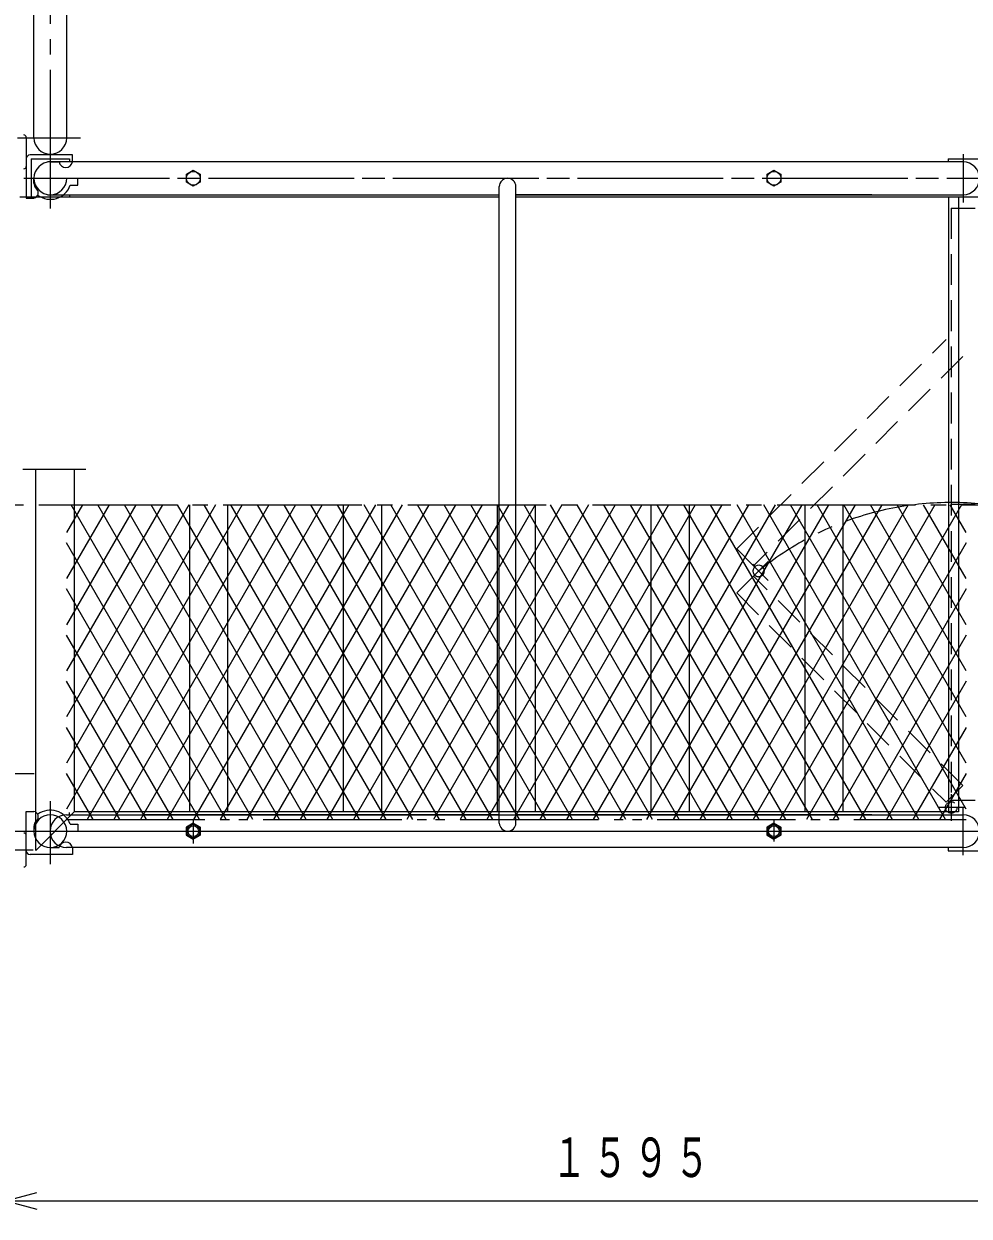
# Model space of a CAD drawing. Units: millimetres, scale not verified. Extents: x -7950 to 7710, y -5600 to 5443.
# Drawn here: x 340 to 1569, y 3072 to 4622 of the extents above; entities that cross this region are included whole.
import ezdxf

# ---------------------------------------------------------------- set-up
doc = ezdxf.new("R2010")
doc.units = ezdxf.units.MM
doc.header["$LTSCALE"] = 20
for name, pattern in [('CHAIN2', [12, 9, -1, 1, -1]), ('DASHED2', [3, 2, -1]), ('DOUBLE_CHAIN2', [12.8, 9, -1, 0.6, -0.6, 0.6, -1])]:
    doc.linetypes.add(name, pattern=pattern)
doc.layers.add('0-0_1', color=1, linetype='Continuous')
doc.layers.add('0-2_3', color=2, linetype='Continuous')
doc.styles.add('ＭＳ ゴシック', font='')
doc.styles.get('ＭＳ ゴシック').set_extended_font_data('MS Gothic')

# ---------------------------------------------------------------- blocks, each defined once
blk = doc.blocks.new('D33')
at = {"layer": '0-0_1', "color": 4}
for p, q in [((8726.84, 9011.62), (8726.84, 9539.73)), ((10322.14, 9516.73), (10322.14, 9011.62)), ((8726.84, 9031.62), (8766.84, 9042.34)), ((10322.14, 9031.62), (10282.14, 9042.34)), ((8726.84, 9031.62), (10322.14, 9031.62)), ((8726.84, 9031.62), (8766.84, 9020.9)), ((10322.14, 9031.62), (10282.14, 9020.9))]:
    blk.add_line(p, q, dxfattribs=at)
at = {"layer": '0-0_1', "color": 7, "insert": (9436.49, 9061.62), "char_height": 51.32, "attachment_point": 7, "style": 'ＭＳ ゴシック'}
blk.add_mtext('\\T1.17;\\W0.65;１５９５', dxfattribs=at)

msp = doc.modelspace()

# ---------------------------------------------------------------- linework, layer by layer
at = {"layer": '0-0_1', "color": 2, "linetype": 'CHAIN2'}
for p, q in [((374.57, 4382.16), (374.57, 4717.07)), ((331.76, 4473.93), (413.64, 4473.93)), ((1561.44, 4452.58), (1561.44, 4389.88)), ((340.09, 4421.23), (1592.79, 4421.23)), ((349.57, 4421.23), (1598.19, 4421.23)), ((-120.55, 3996.73), (3940.89, 3996.73)), ((1283.25, 3923.05), (1308, 3898.3)), ((1308, 3923.05), (1283.25, 3898.3)), ((1545.94, 3620.58), (1545.94, 3585.58)), ((374.57, 3529.43), (374.57, 3611.3)), ((1563.44, 3603.08), (1528.44, 3603.08)), ((1561.44, 3540.88), (1561.44, 3603.58)), ((560.49, 3587.23), (560.49, 3556.41)), ((1315.49, 3587.23), (1315.49, 3558.92)), ((293.07, 3572.23), (1598.19, 3572.23)), ((340.09, 3572.23), (1592.79, 3572.23)), ((355.49, 3572.23), (1605.49, 3572.23)), ((352.28, 3547.73), (-3356.96, 3547.73))]:
    msp.add_line(p, q, dxfattribs=at)
at = {"layer": '0-0_1'}
for p, q in [((353.22, 4473.93), (353.22, 4663.93)), ((395.92, 4473.93), (395.92, 4663.93)), ((343.22, 4474.48), (343.22, 4395.58)), ((349.57, 4446.73), (349.57, 4396.73)), ((1561.44, 4442.58), (371.44, 4442.58)), ((374.57, 4442.58), (385.85, 4442.58)), ((1541.84, 4446.73), (1591.84, 4446.73)), ((1541.84, 4446.73), (1541.84, 4442.58)), ((353.22, 4414.96), (353.22, 4421.23)), ((395.92, 4421.23), (410.41, 4421.23)), ((958.29, 4396.73), (334.72, 4396.73)), ((343.22, 4395.58), (353.22, 4395.58)), ((371.44, 4399.88), (958.29, 4399.88)), ((399.57, 4399.88), (399.57, 4396.73)), ((979.99, 4399.88), (1561.44, 4399.88)), ((1591.84, 4396.73), (979.99, 4396.73)), ((1555.49, 4396.73), (1555.49, 3597.23)), ((405.49, 4042.99), (405.49, 3597.23)), ((353.64, 3646.73), (-3304.51, 3646.73)), ((343.22, 3528.83), (343.22, 3597.88)), ((343.22, 3597.88), (353.22, 3597.88)), ((1555.49, 3597.23), (405.49, 3597.23)), ((395.49, 3593.58), (1561.44, 3593.58)), ((399.57, 3593.58), (399.57, 3596.73)), ((353.22, 3578.5), (353.22, 3572.23)), ((395.92, 3572.23), (410.41, 3572.23)), ((374.57, 3550.88), (385.85, 3550.88)), ((1561.44, 3550.88), (395.49, 3550.88))]:
    msp.add_line(p, q, dxfattribs=at)
at = {"layer": '0-0_1', "color": 2, "linetype": 'DASHED2'}
for p, q in [((411.07, 4396.73), (411.07, 4396.23)), ((415.57, 4396.73), (415.57, 4396.23)), ((1545.94, 4382.58), (1545.94, 3612.58)), ((1545.94, 4382.58), (1576.94, 4382.58)), ((1266.99, 3939.31), (1539.22, 4211.55)), ((1561.14, 4189.62), (1288.91, 3917.39)), ((1545.94, 3997.58), (1576.94, 3997.58)), ((1266.99, 3939.31), (1288.91, 3917.39)), ((1266.99, 3882.03), (1288.91, 3903.95)), ((1561.14, 3631.72), (1288.91, 3903.95)), ((1266.99, 3882.03), (1539.22, 3609.8)), ((1539.22, 3609.8), (1561.14, 3631.72)), ((1545.94, 3612.58), (1576.94, 3612.58))]:
    msp.add_line(p, q, dxfattribs=at)
at = {"layer": '0-0_1', "color": 2, "linetype": 'DOUBLE_CHAIN2'}
for p, q in [((338.83, 4042.99), (420.77, 4042.99)), ((395.49, 3587.23), (1565.49, 3587.23))]:
    msp.add_line(p, q, dxfattribs=at)
at = {"layer": '0-0_1', "color": 2}
for p, q in [((624.12, 3996.73), (395.49, 3600.73)), ((589.48, 3996.73), (395.49, 3660.73)), ((554.84, 3996.73), (395.49, 3720.73)), ((520.2, 3996.73), (395.49, 3780.73)), ((485.56, 3996.73), (395.49, 3840.73)), ((450.92, 3996.73), (395.49, 3900.73)), ((416.28, 3996.73), (395.49, 3960.73)), ((637.98, 3587.23), (401.55, 3996.73)), ((658.76, 3996.73), (422.34, 3587.23)), ((672.62, 3587.23), (436.2, 3996.73)), ((693.4, 3996.73), (456.98, 3587.23)), ((707.26, 3587.23), (470.84, 3996.73)), ((728.04, 3996.73), (491.62, 3587.23)), ((741.9, 3587.23), (505.48, 3996.73)), ((762.69, 3996.73), (526.26, 3587.23)), ((776.54, 3587.23), (540.12, 3996.73)), ((555.49, 3996.73), (555.49, 3597.23)), ((797.33, 3996.73), (560.9, 3587.23)), ((811.18, 3587.23), (574.76, 3996.73)), ((831.97, 3996.73), (595.54, 3587.23)), ((605.49, 3597.23), (605.49, 3996.73)), ((845.83, 3587.23), (609.4, 3996.73)), ((866.61, 3996.73), (630.18, 3587.23)), ((880.47, 3587.23), (644.04, 3996.73)), ((901.25, 3996.73), (664.83, 3587.23)), ((915.11, 3587.23), (678.68, 3996.73)), ((935.89, 3996.73), (699.47, 3587.23)), ((949.75, 3587.23), (713.32, 3996.73)), ((970.53, 3996.73), (734.11, 3587.23)), ((984.39, 3587.23), (747.96, 3996.73)), ((755.49, 3996.73), (755.49, 3597.23)), ((1005.17, 3996.73), (768.75, 3587.23)), ((1019.03, 3587.23), (782.61, 3996.73)), ((1039.81, 3996.73), (803.39, 3587.23)), ((805.49, 3597.23), (805.49, 3996.73)), ((1053.67, 3587.23), (817.25, 3996.73)), ((1074.46, 3996.73), (838.03, 3587.23)), ((1088.31, 3587.23), (851.89, 3996.73)), ((1109.1, 3996.73), (872.67, 3587.23)), ((1122.95, 3587.23), (886.53, 3996.73)), ((1143.74, 3996.73), (907.31, 3587.23)), ((1157.59, 3587.23), (921.17, 3996.73)), ((1178.38, 3996.73), (941.95, 3587.23)), ((955.49, 3996.73), (955.49, 3597.23)), ((1192.24, 3587.23), (955.81, 3996.73)), ((1213.02, 3996.73), (976.59, 3587.23)), ((1226.88, 3587.23), (990.45, 3996.73)), ((1005.49, 3597.23), (1005.49, 3996.73)), ((1247.66, 3996.73), (1011.24, 3587.23)), ((1261.52, 3587.23), (1025.09, 3996.73)), ((1282.3, 3996.73), (1045.88, 3587.23)), ((1296.16, 3587.23), (1059.73, 3996.73)), ((1316.94, 3996.73), (1080.52, 3587.23)), ((1330.8, 3587.23), (1094.37, 3996.73)), ((1351.58, 3996.73), (1115.16, 3587.23)), ((1365.44, 3587.23), (1129.02, 3996.73)), ((1386.22, 3996.73), (1149.8, 3587.23)), ((1155.49, 3996.73), (1155.49, 3597.23)), ((1400.08, 3587.23), (1163.66, 3996.73)), ((1420.87, 3996.73), (1184.44, 3587.23)), ((1434.72, 3587.23), (1198.3, 3996.73)), ((1205.49, 3597.23), (1205.49, 3996.73)), ((1455.51, 3996.73), (1219.08, 3587.23)), ((1469.36, 3587.23), (1232.94, 3996.73)), ((1490.15, 3996.73), (1253.72, 3587.23)), ((1504, 3587.23), (1267.58, 3996.73)), ((1524.79, 3996.73), (1288.36, 3587.23)), ((1538.65, 3587.23), (1302.22, 3996.73)), ((1559.43, 3996.73), (1323, 3587.23)), ((1565.49, 3600.73), (1336.86, 3996.73)), ((1355.49, 3996.73), (1355.49, 3597.23)), ((1565.49, 3660.73), (1371.5, 3996.73)), ((1405.49, 3597.23), (1405.49, 3996.73)), ((1565.49, 3720.73), (1406.14, 3996.73)), ((1565.49, 3780.73), (1440.78, 3996.73)), ((1565.49, 3840.73), (1475.43, 3996.73)), ((1565.49, 3900.73), (1510.07, 3996.73)), ((1565.49, 3960.73), (1544.71, 3996.73)), ((603.34, 3587.23), (395.49, 3947.23)), ((1565.49, 3947.23), (1357.65, 3587.23)), ((1291.08, 3916.63), (1288.1, 3919.62)), ((568.7, 3587.23), (395.49, 3887.23)), ((1565.49, 3887.23), (1392.29, 3587.23)), ((534.06, 3587.23), (395.49, 3827.23)), ((1565.49, 3827.23), (1426.93, 3587.23)), ((499.42, 3587.23), (395.49, 3767.23)), ((1565.49, 3767.23), (1461.57, 3587.23)), ((464.77, 3587.23), (395.49, 3707.23)), ((1565.49, 3707.23), (1496.21, 3587.23)), ((430.13, 3587.23), (395.49, 3647.23)), ((1565.49, 3647.23), (1530.85, 3587.23))]:
    msp.add_line(p, q, dxfattribs=at)
at = {"layer": '0-0_1'}
for points in [[(403.22, 4442.58), (403.22, 4451.58), (348.22, 4451.58)], [(349.57, 4446.73), (399.57, 4446.73), (399.57, 4442.58)], [(400.38, 4412.2), (410.41, 4412.2), (410.41, 4421.23)], [(405.49, 3597.23), (355.49, 3547.23), (355.49, 4042.99)], [(400.38, 3581.26), (410.41, 3581.26), (410.41, 3572.23)], [(403.22, 3550.88), (403.22, 3541.88), (348.22, 3541.88)], [(1541.84, 3550.88), (1541.84, 3546.73), (1591.84, 3546.73)]]:
    msp.add_lwpolyline(points, dxfattribs=at)
for points in [[(560.49, 4431.62), (569.49, 4426.43), (569.49, 4416.03), (560.49, 4410.84), (551.49, 4416.03), (551.49, 4426.43)], [(1315.49, 4431.62), (1324.49, 4426.43), (1324.49, 4416.03), (1315.49, 4410.84), (1306.49, 4416.03), (1306.49, 4426.43)], [(560.49, 3561.84), (569.49, 3567.03), (569.49, 3577.43), (560.49, 3582.62), (551.49, 3577.43), (551.49, 3567.03)], [(560.49, 3582.62), (569.49, 3577.43), (569.49, 3567.03), (560.49, 3561.84), (551.49, 3567.03), (551.49, 3577.43)], [(1315.49, 3561.84), (1324.49, 3567.03), (1324.49, 3577.43), (1315.49, 3582.62), (1306.49, 3577.43), (1306.49, 3567.03)], [(1315.49, 3582.62), (1324.49, 3577.43), (1324.49, 3567.03), (1315.49, 3561.84), (1306.49, 3567.03), (1306.49, 3577.43)]]:
    msp.add_lwpolyline(points, close=True, dxfattribs=at)
for centre, radius in [((560.49, 4421.23), 9), ((1315.49, 4421.23), 9), ((560.49, 3572.23), 9), ((560.49, 3572.23), 9), ((560.49, 3572.23), 8.65), ((560.49, 3572.23), 7.05), ((1315.49, 3572.23), 9), ((1315.49, 3572.23), 9), ((1315.49, 3572.23), 8.65), ((1315.49, 3572.23), 7.05)]:
    msp.add_circle(centre, radius, dxfattribs=at)
at = {"layer": '0-0_1', "color": 2, "linetype": 'DASHED2'}
msp.add_circle((1545.94, 3603.08), 7.5, dxfattribs=at)
at = {"layer": '0-0_1'}
for centre, radius, start, end in [((340.12, 4474.48), 3.1, 0.00722, 89.99278), ((374.57, 4473.93), 21.35, 180, 0), ((348.22, 4446.58), 5, 90, 180), ((340.12, 4436.68), 3.1, 270.00722, 359.99278), ((374.57, 4421.23), 21.35, 90.00157, 0.00105), ((394.53, 4444.21), 8.84, 190.64435, 349.35565), ((1561.44, 4421.23), 21.35, 270, 90), ((363.22, 4414.96), 10, 179.99995, 228.59876), ((352.08, 4402.33), 6.84, 279.58772, 48.59116), ((374.57, 4421.23), 27.35, 233.28731, 340.71382), ((352.08, 3591.13), 6.84, 311.40884, 80.41228), ((374.57, 3572.23), 27.35, 19.28446, 126.71198), ((374.57, 3572.23), 21.35, 0.00157, 269.99843), ((363.22, 3578.5), 10, 131.40124, 180.00005), ((395.49, 3572.23), 21.35, 90, 270), ((1561.44, 3572.23), 21.35, 270, 90), ((340.12, 3566.63), 3.1, 359.98917, 89.99278), ((394.53, 3549.25), 8.84, 10.64435, 169.35565), ((348.22, 3546.88), 5, 180, 270), ((340.12, 3528.83), 3.1, 270.00722, 359.99278)]:
    msp.add_arc(centre, radius, start, end, dxfattribs=at)
at = {"layer": '0-0_1', "color": 2, "linetype": 'CHAIN2'}
msp.add_arc((1545.94, 3603.08), 396.57, 84.13845, 129.13838, dxfattribs=at)
at = {"layer": '0-0_1', "color": 2, "linetype": 'DASHED2'}
msp.add_arc((1295.63, 3910.67), 7.5, 164.12364, 285.87636, dxfattribs=at)
at = {"layer": '0-0_1', "color": 2}
msp.add_arc((1295.63, 3910.67), 7.5, 285.87636, 164.12364, dxfattribs=at)
at = {"layer": '0-2_3', "color": 1}
for p, q in [((1442.79, 4442.58), (495.49, 4442.58)), ((958.29, 3582.73), (958.29, 4410.38)), ((979.99, 3582.73), (979.99, 4410.38)), ((1442.79, 4399.88), (979.99, 4399.88)), ((1542.79, 3597.23), (1542.79, 4396.73)), ((958.29, 3593.58), (495.49, 3593.58)), ((1442.79, 3593.58), (979.99, 3593.58))]:
    msp.add_line(p, q, dxfattribs=at)
for centre, radius, start, end in [((969.14, 4410.38), 10.85, 0, 180), ((374.57, 3572.23), 21.35, 270, 90), ((969.14, 3583.08), 10.86, 181.86255, 358.13745)]:
    msp.add_arc(centre, radius, start, end, dxfattribs=at)

# ---------------------------------------------------------------- block references
at = {"layer": '0-0_1'}
msp.add_blockref('D33', (-8410, -5940), dxfattribs=at)

doc.saveas('drawing.dxf')
